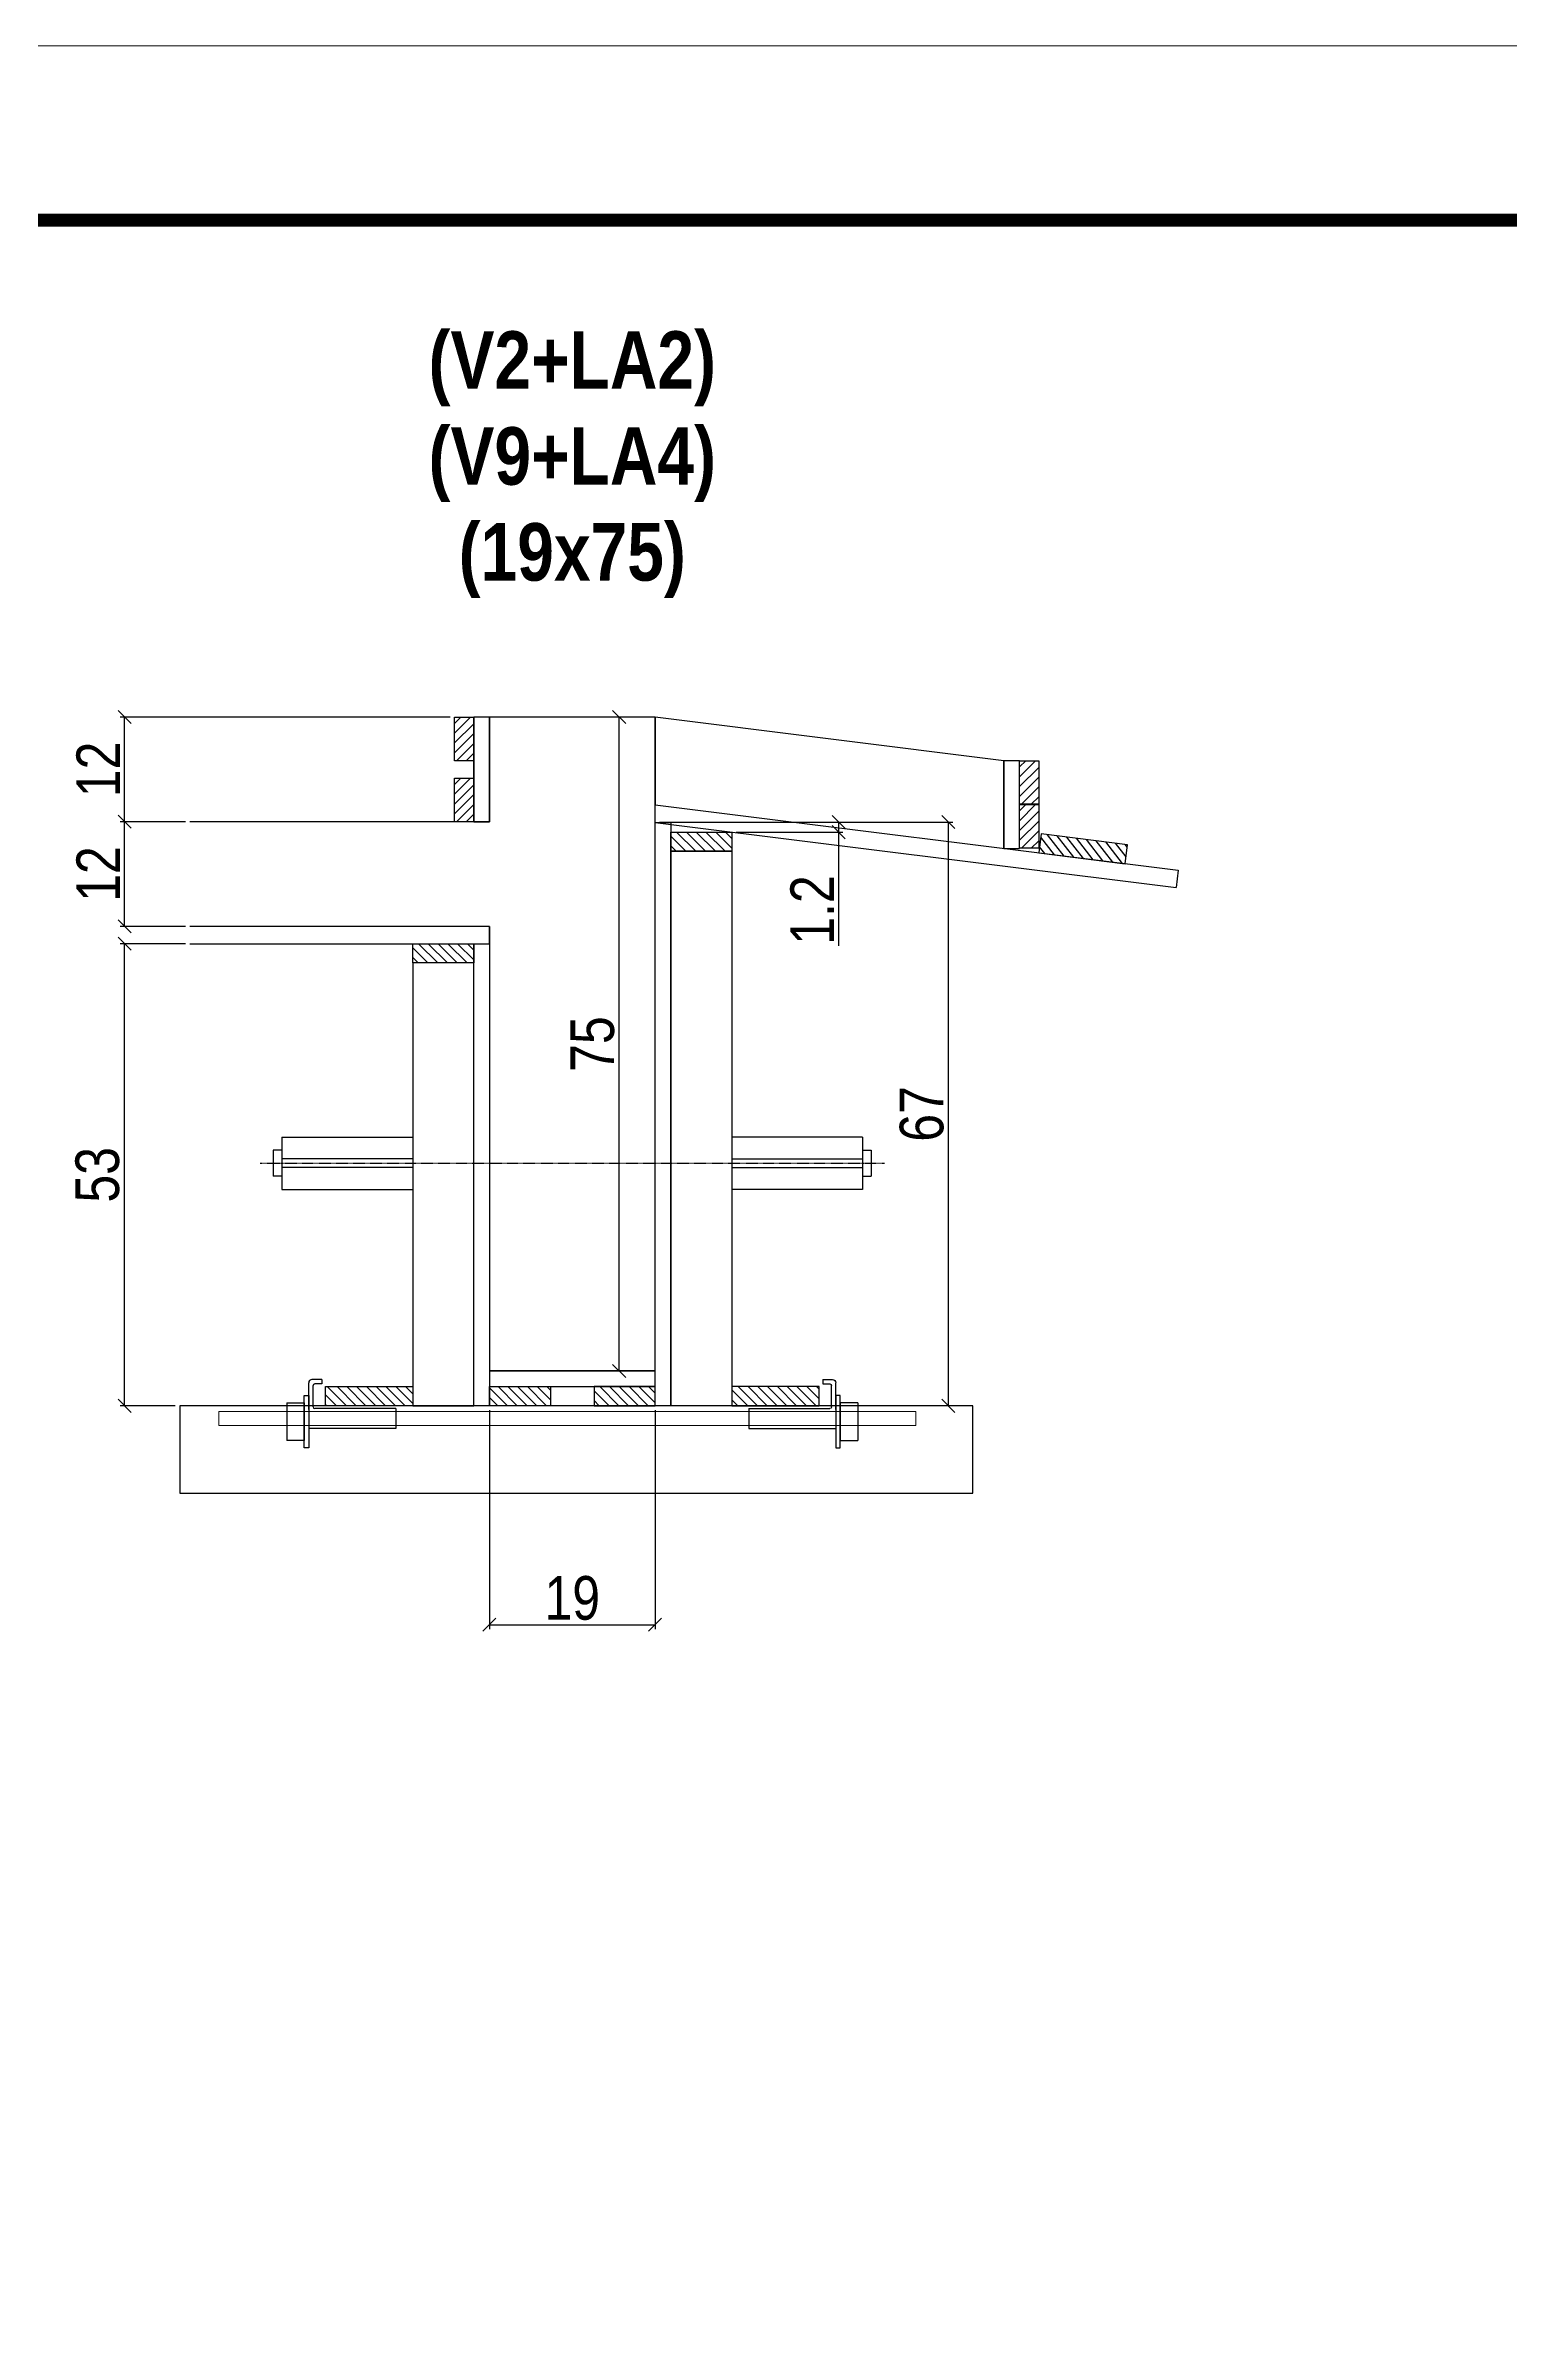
# Model space of a CAD drawing. Extents: x 3330 to 22105, y 1197 to 30204.
# Drawn here: x 16212 to 16548, y 20100 to 20625 of the extents above; entities that cross this region are included whole.
import ezdxf

# ---------------------------------------------------------------- set-up
doc = ezdxf.new("R2010")
doc.units = 0
doc.linetypes.add('DASHED', pattern=[0.75, 0.5, -0.25])
doc.linetypes.add('HIDDEN', pattern=[0.375, 0.25, -0.125])
for name, color, linetype in [('barrote', 251, 'Continuous'), ('COTA', 241, 'Continuous'), ('NOMENCLATURA', 7, 'Continuous'), ('Painéis', 200, 'Continuous'), ('presilha', 1, 'Continuous'), ('SARR_2.2x10', 60, 'Continuous'), ('SARR_2.2x7', 40, 'Continuous'), ('SARR_3.5x7', 81, 'Continuous'), ('TENSOR', 3, 'Continuous')]:
    doc.layers.add(name, color=color, linetype=linetype)
for name, color, linetype, lineweight in [('CONCRETO', 251, 'Continuous', 25), ('Folhas', 255, 'Continuous', 9), ('SARRAFO DE PRESSAO', 251, 'DASHED', 9), ('SCO-___-LAJ', 2, 'Continuous', 0)]:
    doc.layers.add(name, color=color, linetype=linetype, lineweight=lineweight)
doc.styles.add('COTA TECNICA 2X', font='techl___.ttf', dxfattribs={"height": 10})
doc.styles.add('TECNICA', font='techb___.ttf', dxfattribs={"height": 10})
doc.dimstyles.new('SECAO', dxfattribs={"dimscale": 0.333333, "dimtxt": 5, "dimasz": 9, "dimexe": 3, "dimexo": 3, "dimgap": 3, "dimtad": 1, "dimdec": 1, "dimlfac": 0.5, "dimzin": 12, "dimdsep": 46, "dimtxsty": 'COTA TECNICA 2X', "dimblk1": 'OBLIQUE', "dimblk2": 'OBLIQUE', "dimsah": 1, "dimcen": 0.9, "dimclrd": 4, "dimclre": 4, "dimclrt": 240, "dimadec": 1, "dimazin": 3, "dimtfac": 1, "dimtdec": 1, "dimtmove": 0, "dimatfit": 3, "dimfxl": 1, "dimtolj": 1, "dimtzin": 12, "dimarcsym": 0})
pattern_1 = [(135, (49469.877, -103199.6581), (-1.122532015, -1.122532015), [])]

# ---------------------------------------------------------------- blocks, each defined once
blk = doc.blocks.new('9999999999')
at = {"layer": 'Folhas'}
blk.add_lwpolyline([(98138.98, 34190.21), (99623.98, 34190.21), (99623.98, 35240.21), (98138.98, 35240.21)], close=True, dxfattribs=at)
at = {"layer": 'Folhas', "color": 30, "const_width": 3}
blk.add_lwpolyline([(98213.98, 34230.21), (99583.98, 34230.21), (99583.98, 35200.21), (98213.98, 35200.21)], close=True, dxfattribs=at)
blk = doc.blocks.new('PRESILHA METÁLICA 1')
at = {"layer": 'presilha'}
for p, q in [((7.5, 10.64), (7.5, 19.86)), ((12, 21), (8.64, 21)), ((9, 11.57), (9, 18.93)), ((12, 19.5), (9.57, 19.5)), ((12, 21), (12, 19.5)), ((0, 13), (6, 13)), ((0, 13), (0, 0)), ((6, 15.5), (7.5, 15.5)), ((6, -2.5), (6, 15.5)), ((6, 13), (6, 0)), ((7.5, 15.5), (7.5, -2.5)), ((37.5, 11), (9.57, 11)), ((37.5, 11), (37.5, 4.1)), ((6, 0), (0, 0)), ((37.5, 4.1), (7.5, 4.1)), ((7.5, -2.5), (6, -2.5))]:
    blk.add_line(p, q, dxfattribs=at)
for centre, radius, start, end in [((8.64, 19.86), 1.14, 90, 180), ((9.57, 18.93), 0.57, 90, 180), ((9.57, 11.57), 0.57, 180, 270)]:
    blk.add_arc(centre, radius, start, end, dxfattribs=at)
blk = doc.blocks.new('_Oblique')
at = {"color": 0, "linetype": 'ByBlock', "lineweight": -2}
blk.add_line((-0.5, -0.5), (0.5, 0.5), dxfattribs=at)
blk = doc.blocks.new('*D2137')
at = {"layer": 'COTA', "color": 4, "lineweight": -2, "transparency": 16777216}
for p, q in [((16313.94, 20311.51), (16313.94, 20261.3)), ((16351.94, 20311.51), (16351.94, 20261.3)), ((16313.94, 20262.3), (16351.94, 20262.3))]:
    blk.add_line(p, q, dxfattribs=at)
at = {"layer": 'Defpoints', "color": 0, "transparency": 16777216}
for p in [(16313.94, 20312.51), (16351.94, 20312.51), (16351.94, 20262.3)]:
    blk.add_point(p, dxfattribs=at)
at = {"layer": 'COTA', "color": 4, "lineweight": -2, "transparency": 16777216, "xscale": 3, "yscale": 3, "zscale": 3, "rotation": 180}
blk.add_blockref('_Oblique', (16313.94, 20262.3), dxfattribs=at)
at = {"layer": 'COTA', "color": 4, "lineweight": -2, "transparency": 16777216, "xscale": 3, "yscale": 3, "zscale": 3}
blk.add_blockref('_Oblique', (16351.94, 20262.3), dxfattribs=at)
at = {"layer": 'COTA', "color": 240, "transparency": 16777216, "insert": (16332.94, 20268.38), "char_height": 10, "attachment_point": 5, "style": 'COTA TECNICA 2X'}
blk.add_mtext('\\A1;19', dxfattribs=at)
blk = doc.blocks.new('*D2138')
at = {"layer": 'COTA', "color": 4, "lineweight": -2, "transparency": 16777216}
for p, q in [((16244.24, 20418.51), (16229.26, 20418.51)), ((16230.26, 20312.51), (16230.26, 20418.51)), ((16241.88, 20312.51), (16229.26, 20312.51))]:
    blk.add_line(p, q, dxfattribs=at)
at = {"layer": 'Defpoints', "color": 0, "transparency": 16777216}
for p in [(16230.26, 20418.51), (16245.24, 20418.51), (16242.88, 20312.51)]:
    blk.add_point(p, dxfattribs=at)
at = {"layer": 'COTA', "color": 4, "lineweight": -2, "transparency": 16777216, "xscale": 3, "yscale": 3, "zscale": 3}
for p, rotation in [((16230.26, 20418.51), 90), ((16230.26, 20312.51), 270)]:
    blk.add_blockref('_Oblique', p, dxfattribs=dict(at, rotation=rotation))
at = {"layer": 'COTA', "color": 240, "transparency": 16777216, "insert": (16224.04, 20365.51), "char_height": 10, "attachment_point": 5, "rotation": 90, "style": 'COTA TECNICA 2X'}
blk.add_mtext('\\A1;53', dxfattribs=at)
blk = doc.blocks.new('*D2139')
at = {"layer": 'COTA', "color": 4, "lineweight": -2, "transparency": 16777216}
for p, q in [((16244.24, 20446.51), (16229.26, 20446.51)), ((16230.26, 20422.51), (16230.26, 20446.51)), ((16244.24, 20422.51), (16229.26, 20422.51))]:
    blk.add_line(p, q, dxfattribs=at)
at = {"layer": 'Defpoints', "color": 0, "transparency": 16777216}
for p in [(16230.26, 20446.51), (16245.24, 20446.51), (16245.24, 20422.51)]:
    blk.add_point(p, dxfattribs=at)
at = {"layer": 'COTA', "color": 4, "lineweight": -2, "transparency": 16777216, "xscale": 3, "yscale": 3, "zscale": 3}
for p, rotation in [((16230.26, 20446.51), 90), ((16230.26, 20422.51), 270)]:
    blk.add_blockref('_Oblique', p, dxfattribs=dict(at, rotation=rotation))
at = {"layer": 'COTA', "color": 240, "transparency": 16777216, "insert": (16224.2, 20434.51), "char_height": 10, "attachment_point": 5, "rotation": 90, "style": 'COTA TECNICA 2X'}
blk.add_mtext('\\A1;12', dxfattribs=at)
blk = doc.blocks.new('*D2140')
at = {"layer": 'COTA', "color": 4, "lineweight": -2, "transparency": 16777216}
for p, q in [((16304.94, 20470.51), (16229.26, 20470.51)), ((16230.26, 20446.51), (16230.26, 20470.51)), ((16244.24, 20446.51), (16229.26, 20446.51))]:
    blk.add_line(p, q, dxfattribs=at)
at = {"layer": 'Defpoints', "color": 0, "transparency": 16777216}
for p in [(16230.26, 20470.51), (16305.94, 20470.51), (16245.24, 20446.51)]:
    blk.add_point(p, dxfattribs=at)
at = {"layer": 'COTA', "color": 4, "lineweight": -2, "transparency": 16777216, "xscale": 3, "yscale": 3, "zscale": 3}
for p, rotation in [((16230.26, 20470.51), 90), ((16230.26, 20446.51), 270)]:
    blk.add_blockref('_Oblique', p, dxfattribs=dict(at, rotation=rotation))
at = {"layer": 'COTA', "color": 240, "transparency": 16777216, "insert": (16224.2, 20458.51), "char_height": 10, "attachment_point": 5, "rotation": 90, "style": 'COTA TECNICA 2X'}
blk.add_mtext('\\A1;12', dxfattribs=at)
blk = doc.blocks.new('*D2141')
at = {"layer": 'COTA', "color": 4, "lineweight": -2, "transparency": 16777216}
for p, q in [((16352.94, 20446.42), (16420.23, 20446.42)), ((16419.23, 20312.51), (16419.23, 20446.42)), ((16423.8, 20312.51), (16418.23, 20312.51))]:
    blk.add_line(p, q, dxfattribs=at)
at = {"layer": 'Defpoints', "color": 0, "transparency": 16777216}
for p in [(16351.94, 20446.42), (16419.23, 20446.42), (16424.8, 20312.51)]:
    blk.add_point(p, dxfattribs=at)
at = {"layer": 'COTA', "color": 4, "lineweight": -2, "transparency": 16777216, "xscale": 3, "yscale": 3, "zscale": 3}
for p, rotation in [((16419.23, 20446.42), 90), ((16419.23, 20312.51), 270)]:
    blk.add_blockref('_Oblique', p, dxfattribs=dict(at, rotation=rotation))
at = {"layer": 'COTA', "color": 240, "transparency": 16777216, "insert": (16413.13, 20379.47), "char_height": 10, "attachment_point": 5, "rotation": 90, "style": 'COTA TECNICA 2X'}
blk.add_mtext('\\A1;67', dxfattribs=at)
blk = doc.blocks.new('*D2142')
at = {"layer": 'COTA', "color": 4, "lineweight": -2, "transparency": 16777216}
for p, q in [((16350.94, 20470.51), (16342.7, 20470.51)), ((16343.7, 20320.51), (16343.7, 20470.51)), ((16350.94, 20320.51), (16342.7, 20320.51))]:
    blk.add_line(p, q, dxfattribs=at)
at = {"layer": 'Defpoints', "color": 0, "transparency": 16777216}
for p in [(16343.7, 20470.51), (16351.94, 20470.51), (16351.94, 20320.51)]:
    blk.add_point(p, dxfattribs=at)
at = {"layer": 'COTA', "color": 4, "lineweight": -2, "transparency": 16777216, "xscale": 3, "yscale": 3, "zscale": 3}
for p, rotation in [((16343.7, 20470.51), 90), ((16343.7, 20320.51), 270)]:
    blk.add_blockref('_Oblique', p, dxfattribs=dict(at, rotation=rotation))
at = {"layer": 'COTA', "color": 240, "transparency": 16777216, "insert": (16337.59, 20395.51), "char_height": 10, "attachment_point": 5, "rotation": 90, "style": 'COTA TECNICA 2X'}
blk.add_mtext('\\A1;75', dxfattribs=at)
blk = doc.blocks.new('*D2143')
at = {"layer": 'COTA', "color": 4, "lineweight": -2, "transparency": 16777216}
for p, q in [((16352.94, 20446.42), (16395.04, 20446.42)), ((16370.54, 20444.12), (16395.04, 20444.12)), ((16394.04, 20446.42), (16394.04, 20444.12)), ((16394.04, 20444.12), (16394.04, 20418.04))]:
    blk.add_line(p, q, dxfattribs=at)
at = {"layer": 'Defpoints', "color": 0, "transparency": 16777216}
for p in [(16351.94, 20446.42), (16369.54, 20444.12), (16394.04, 20446.42)]:
    blk.add_point(p, dxfattribs=at)
at = {"layer": 'COTA', "color": 4, "lineweight": -2, "transparency": 16777216, "xscale": 3, "yscale": 3, "zscale": 3}
for p, rotation in [((16394.04, 20446.42), 90), ((16394.04, 20444.12), 270)]:
    blk.add_blockref('_Oblique', p, dxfattribs=dict(at, rotation=rotation))
at = {"layer": 'COTA', "color": 240, "transparency": 16777216, "insert": (16387.98, 20426.26), "char_height": 10, "attachment_point": 5, "rotation": 90, "style": 'COTA TECNICA 2X'}
blk.add_mtext('\\A1;1.2', dxfattribs=at)

msp = doc.modelspace()

# ---------------------------------------------------------------- hatches: boundary and pattern name
at = {"layer": 'SARR_2.2x10'}
h = msp.add_hatch(dxfattribs=at)
h.set_pattern_fill('ANSI31', color=256, scale=0.5, angle=82.875)
h.set_pattern_definition([(127.8749837, (33964.873, -106224.6293), (-1.253096645, -0.974630724), [])])
h.paths.add_polyline_path([(16460.33, 20441.24), (16459.78, 20436.88), (16439.94, 20439.36), (16440.48, 20443.72)])
h = msp.add_hatch(dxfattribs=at)
h.set_pattern_fill('ANSI31', color=256, scale=0.5, angle=90)
h.set_pattern_definition(pattern_1)
h.paths.add_polyline_path([(16276.34, 20316.91), (16276.34, 20312.51), (16296.34, 20312.51), (16296.34, 20316.91)])
h = msp.add_hatch(dxfattribs=at)
h.set_pattern_fill('ANSI31', color=256, scale=0.5, angle=90)
h.set_pattern_definition(pattern_1)
h.paths.add_polyline_path([(16389.54, 20316.91), (16389.54, 20312.51), (16369.54, 20312.51), (16369.54, 20316.91)])
at = {"layer": 'SARR_2.2x7'}
h = msp.add_hatch(dxfattribs=at)
h.set_pattern_fill('ANSI31', color=256, scale=0.5, angle=180)
h.set_pattern_definition([(225, (139822.5081, 53624.0502), (1.122532015, -1.122532015), [])])
h.paths.add_polyline_path([(16305.94, 20460.51), (16310.34, 20460.51), (16310.34, 20470.51), (16305.94, 20470.51)])
h = msp.add_hatch(dxfattribs=at)
h.set_pattern_fill('ANSI31', color=256, scale=0.5, angle=180)
h.set_pattern_definition([(225, (139952.1081, 53614.0502), (1.122532015, -1.122532015), [])])
h.paths.add_polyline_path([(16435.54, 20450.51), (16439.94, 20450.51), (16439.94, 20460.51), (16435.54, 20460.51)])
h = msp.add_hatch(dxfattribs=at)
h.set_pattern_fill('ANSI31', color=256, scale=0.5, angle=180)
h.set_pattern_definition([(225, (139822.5081, 53610.0502), (1.122532015, -1.122532015), [])])
h.paths.add_polyline_path([(16305.94, 20446.51), (16310.34, 20446.51), (16310.34, 20456.51), (16305.94, 20456.51)])
h = msp.add_hatch(dxfattribs=at)
h.set_pattern_fill('ANSI31', color=256, scale=0.5, angle=180)
h.set_pattern_definition([(225, (139952.1081, 53603.9724), (1.122532015, -1.122532015), [])])
h.paths.add_polyline_path([(16435.54, 20440.43), (16439.94, 20440.43), (16439.94, 20450.43), (16435.54, 20450.43)])
h = msp.add_hatch(dxfattribs=at)
h.set_pattern_fill('ANSI31', color=256, scale=0.5, angle=90)
h.set_pattern_definition([(135, (49523.077, -103072.4449), (-1.122532015, -1.122532015), [])])
h.paths.add_polyline_path([(16369.54, 20444.12), (16369.54, 20439.72), (16355.54, 20439.72), (16355.54, 20444.12)])
h = msp.add_hatch(dxfattribs=at)
h.set_pattern_fill('ANSI31', color=256, scale=0.5, angle=90)
h.set_pattern_definition([(135, (49463.877, -103098.0581), (-1.122532015, -1.122532015), [])])
h.paths.add_polyline_path([(16310.34, 20418.51), (16310.34, 20414.11), (16296.34, 20414.11), (16296.34, 20418.51)])
h = msp.add_hatch(dxfattribs=at)
h.set_pattern_fill('ANSI31', color=256, scale=0.5, angle=90)
h.set_pattern_definition([(135, (49549.477, -103199.6581), (-1.122532015, -1.122532015), [])])
h.paths.add_polyline_path([(16327.94, 20312.51), (16327.94, 20316.91), (16313.94, 20316.91), (16313.94, 20312.51)])
h = msp.add_hatch(dxfattribs=at)
h.set_pattern_fill('ANSI31', color=256, scale=0.5, angle=90)
h.set_pattern_definition([(135, (49487.477, -103199.6581), (-1.122532015, -1.122532015), [])])
h.paths.add_polyline_path([(16337.94, 20312.51), (16337.94, 20316.91), (16351.94, 20316.91), (16351.94, 20312.51)])

# ---------------------------------------------------------------- linework, layer by layer
at = {"ltscale": 3}
for p, q in [((16264.34, 20371.16), (16264.34, 20365.16)), ((16266.34, 20371.16), (16264.34, 20371.16)), ((16266.34, 20374.16), (16266.34, 20362.16)), ((16266.34, 20374.16), (16296.34, 20374.16)), ((16399.54, 20374.16), (16369.54, 20374.16)), ((16399.54, 20374.16), (16399.54, 20362.16)), ((16399.54, 20371.16), (16401.54, 20371.16)), ((16401.54, 20371.16), (16401.54, 20365.16)), ((16266.34, 20365.16), (16264.34, 20365.16)), ((16296.34, 20369.16), (16266.34, 20369.16)), ((16296.34, 20367.16), (16266.34, 20367.16)), ((16369.54, 20369.16), (16399.54, 20369.16)), ((16369.54, 20367.16), (16399.54, 20367.16)), ((16399.54, 20365.16), (16401.54, 20365.16)), ((16266.34, 20362.16), (16296.34, 20362.16)), ((16399.54, 20362.16), (16369.54, 20362.16))]:
    msp.add_line(p, q, dxfattribs=at)
at = {"layer": 'barrote', "elevation": 0}
msp.add_lwpolyline([(16242.88, 20292.51), (16424.8, 20292.51), (16424.8, 20312.51), (16242.88, 20312.51)], close=True, dxfattribs=at)
at = {"layer": 'CONCRETO', "linetype": 'Continuous'}
for p, q in [((16310.34, 20446.51), (16310.34, 20470.51)), ((16351.94, 20470.51), (16313.94, 20470.51)), ((16313.94, 20470.51), (16313.94, 20446.51)), ((16351.94, 20450.36), (16351.94, 20470.51)), ((16431.94, 20460.51), (16351.94, 20470.51)), ((16351.94, 20470.51), (16351.94, 20450.36)), ((16431.94, 20440.36), (16431.94, 20460.51)), ((16431.94, 20440.36), (16431.94, 20460.51)), ((16351.94, 20320.51), (16351.94, 20450.36)), ((16313.94, 20446.51), (16245.24, 20446.51)), ((16313.94, 20422.51), (16313.94, 20320.51)), ((16313.94, 20320.51), (16351.94, 20320.51))]:
    msp.add_line(p, q, dxfattribs=at)
at = {"layer": 'Painéis', "linetype": 'Continuous'}
for p, q in [((16351.94, 20450.36), (16471.94, 20435.36)), ((16351.94, 20446.32), (16471.44, 20431.39)), ((16471.94, 20435.36), (16471.44, 20431.39))]:
    msp.add_line(p, q, dxfattribs=at)
for points in [[(16313.94, 20446.51), (16313.94, 20470.51), (16310.34, 20470.51), (16310.34, 20446.51)], [(16435.54, 20440.36), (16435.54, 20460.51), (16431.94, 20460.51), (16431.94, 20440.36)]]:
    msp.add_lwpolyline(points, close=True, dxfattribs=at)
at = {"layer": 'Painéis', "linetype": 'Continuous', "elevation": 0}
for points in [[(16351.94, 20312.51), (16351.94, 20446.32), (16355.54, 20446.32), (16355.54, 20312.51)], [(16310.34, 20312.51), (16310.34, 20418.51), (16313.94, 20418.51), (16313.94, 20312.51)], [(16351.94, 20320.51), (16313.94, 20320.51), (16313.94, 20316.91), (16351.94, 20316.91)]]:
    msp.add_lwpolyline(points, close=True, dxfattribs=at)
at = {"layer": 'Painéis', "linetype": 'Continuous'}
msp.add_lwpolyline([(16245.24, 20418.51), (16313.94, 20418.51), (16313.94, 20422.51), (16245.24, 20422.51)], dxfattribs=at)
at = {"layer": 'SARR_2.2x10'}
msp.add_lwpolyline([(16460.33, 20441.24), (16440.48, 20443.72), (16439.94, 20439.36), (16459.78, 20436.88)], close=True, dxfattribs=at)
at = {"layer": 'SARR_2.2x10', "elevation": 0}
for points in [[(16276.34, 20316.91), (16296.34, 20316.91), (16296.34, 20312.51), (16276.34, 20312.51)], [(16389.54, 20316.91), (16369.54, 20316.91), (16369.54, 20312.51), (16389.54, 20312.51)]]:
    msp.add_lwpolyline(points, close=True, dxfattribs=at)
at = {"layer": 'SARR_2.2x7'}
for points in [[(16305.94, 20460.51), (16305.94, 20470.51), (16310.34, 20470.51), (16310.34, 20460.51)], [(16435.54, 20450.51), (16435.54, 20460.51), (16439.94, 20460.51), (16439.94, 20450.51)], [(16305.94, 20446.51), (16305.94, 20456.51), (16310.34, 20456.51), (16310.34, 20446.51)], [(16435.54, 20440.43), (16435.54, 20450.43), (16439.94, 20450.43), (16439.94, 20440.43)], [(16296.34, 20418.51), (16310.34, 20418.51), (16310.34, 20414.11), (16296.34, 20414.11)]]:
    msp.add_lwpolyline(points, close=True, dxfattribs=at)
at = {"layer": 'SARR_2.2x7', "elevation": 0}
for points in [[(16355.54, 20444.12), (16369.54, 20444.12), (16369.54, 20439.72), (16355.54, 20439.72)], [(16313.94, 20316.91), (16327.94, 20316.91), (16327.94, 20312.51), (16313.94, 20312.51)], [(16351.94, 20316.91), (16337.94, 20316.91), (16337.94, 20312.51), (16351.94, 20312.51)]]:
    msp.add_lwpolyline(points, close=True, dxfattribs=at)
at = {"layer": 'SARR_3.5x7', "elevation": 0}
for points in [[(16355.54, 20439.72), (16369.54, 20439.72), (16369.54, 20312.51), (16355.54, 20312.51)], [(16310.34, 20414.11), (16296.34, 20414.11), (16296.34, 20312.51), (16310.34, 20312.51)]]:
    msp.add_lwpolyline(points, close=True, dxfattribs=at)
at = {"layer": 'SCO-___-LAJ', "color": 1, "elevation": 0}
msp.add_lwpolyline([(16251.89, 20311.18), (16411.78, 20311.18), (16411.78, 20307.98), (16251.89, 20307.98)], close=True, dxfattribs=at)
at = {"layer": 'TENSOR', "linetype": 'HIDDEN', "ltscale": 0.5}
msp.add_line((16261.34, 20368.16), (16404.54, 20368.16), dxfattribs=at)

# ---------------------------------------------------------------- block references
at = {"layer": 'presilha', "yscale": 0.6666666666666666, "zscale": 0.6666666666666666}
for p, xscale in [((16267.47, 20304.54), 0.6666666666666666), ((16398.41, 20304.54), -0.6666666666666666)]:
    msp.add_blockref('PRESILHA METÁLICA 1', p, dxfattribs=dict(at, xscale=xscale))
at = {"layer": 'SARRAFO DE PRESSAO', "color": 6, "linetype": 'ByBlock'}
msp.add_blockref('9999999999', (-82122.92, -14615.68), dxfattribs=at)

# ---------------------------------------------------------------- texts
at = {"layer": 'NOMENCLATURA', "insert": (16332.94, 20559.02), "char_height": 13.2, "attachment_point": 2, "style": 'TECNICA'}
msp.add_mtext_dynamic_manual_height_columns('(V2+LA2)\\P(V9+LA4)\\P(19x75)', width=300.2766, gutter_width=1, heights=[0], dxfattribs=at)

# ---------------------------------------------------------------- dimensions: what is measured, and where the dimension line sits
at = {"layer": 'COTA'}
for base, p1, p2, picture, middle in [((16230.26, 20470.51), (16245.24, 20446.51), (16305.94, 20470.51), '*D2140', (16224.2, 20458.51)), ((16343.7, 20470.51), (16351.94, 20320.51), (16351.94, 20470.51), '*D2142', (16337.59, 20395.51)), ((16230.26, 20446.51), (16245.24, 20422.51), (16245.24, 20446.51), '*D2139', (16224.2, 20434.51)), ((16419.23, 20446.42), (16424.8, 20312.51), (16351.94, 20446.42), '*D2141', (16413.13, 20379.47)), ((16230.26, 20418.51), (16242.88, 20312.51), (16245.24, 20418.51), '*D2138', (16224.04, 20365.51))]:
    dim = msp.add_linear_dim(base=base, p1=p1, p2=p2, angle=90, dimstyle='SECAO', dxfattribs=at)
    dim.commit()
    dim.dimension.update_dxf_attribs({"geometry": picture, "text_midpoint": middle})
dim = msp.add_linear_dim(base=(16394.03742639, 20446.42482317), p1=(16369.5384037, 20444.12482317), p2=(16351.93840366, 20446.42482317), angle=90, dimstyle='SECAO', dxfattribs=at)
dim.commit()
dim.dimension.update_dxf_attribs({"geometry": '*D2143', "text_midpoint": (16394.03742639, 20426.26059765), "dimtype": 160})
dim = msp.add_linear_dim(base=(16351.94, 20262.3), p1=(16313.94, 20312.51), p2=(16351.94, 20312.51), dimstyle='SECAO', dxfattribs=at)
dim.commit()
dim.dimension.update_dxf_attribs({"geometry": '*D2137', "text_midpoint": (16332.94, 20268.38)})

doc.saveas('drawing.dxf')
